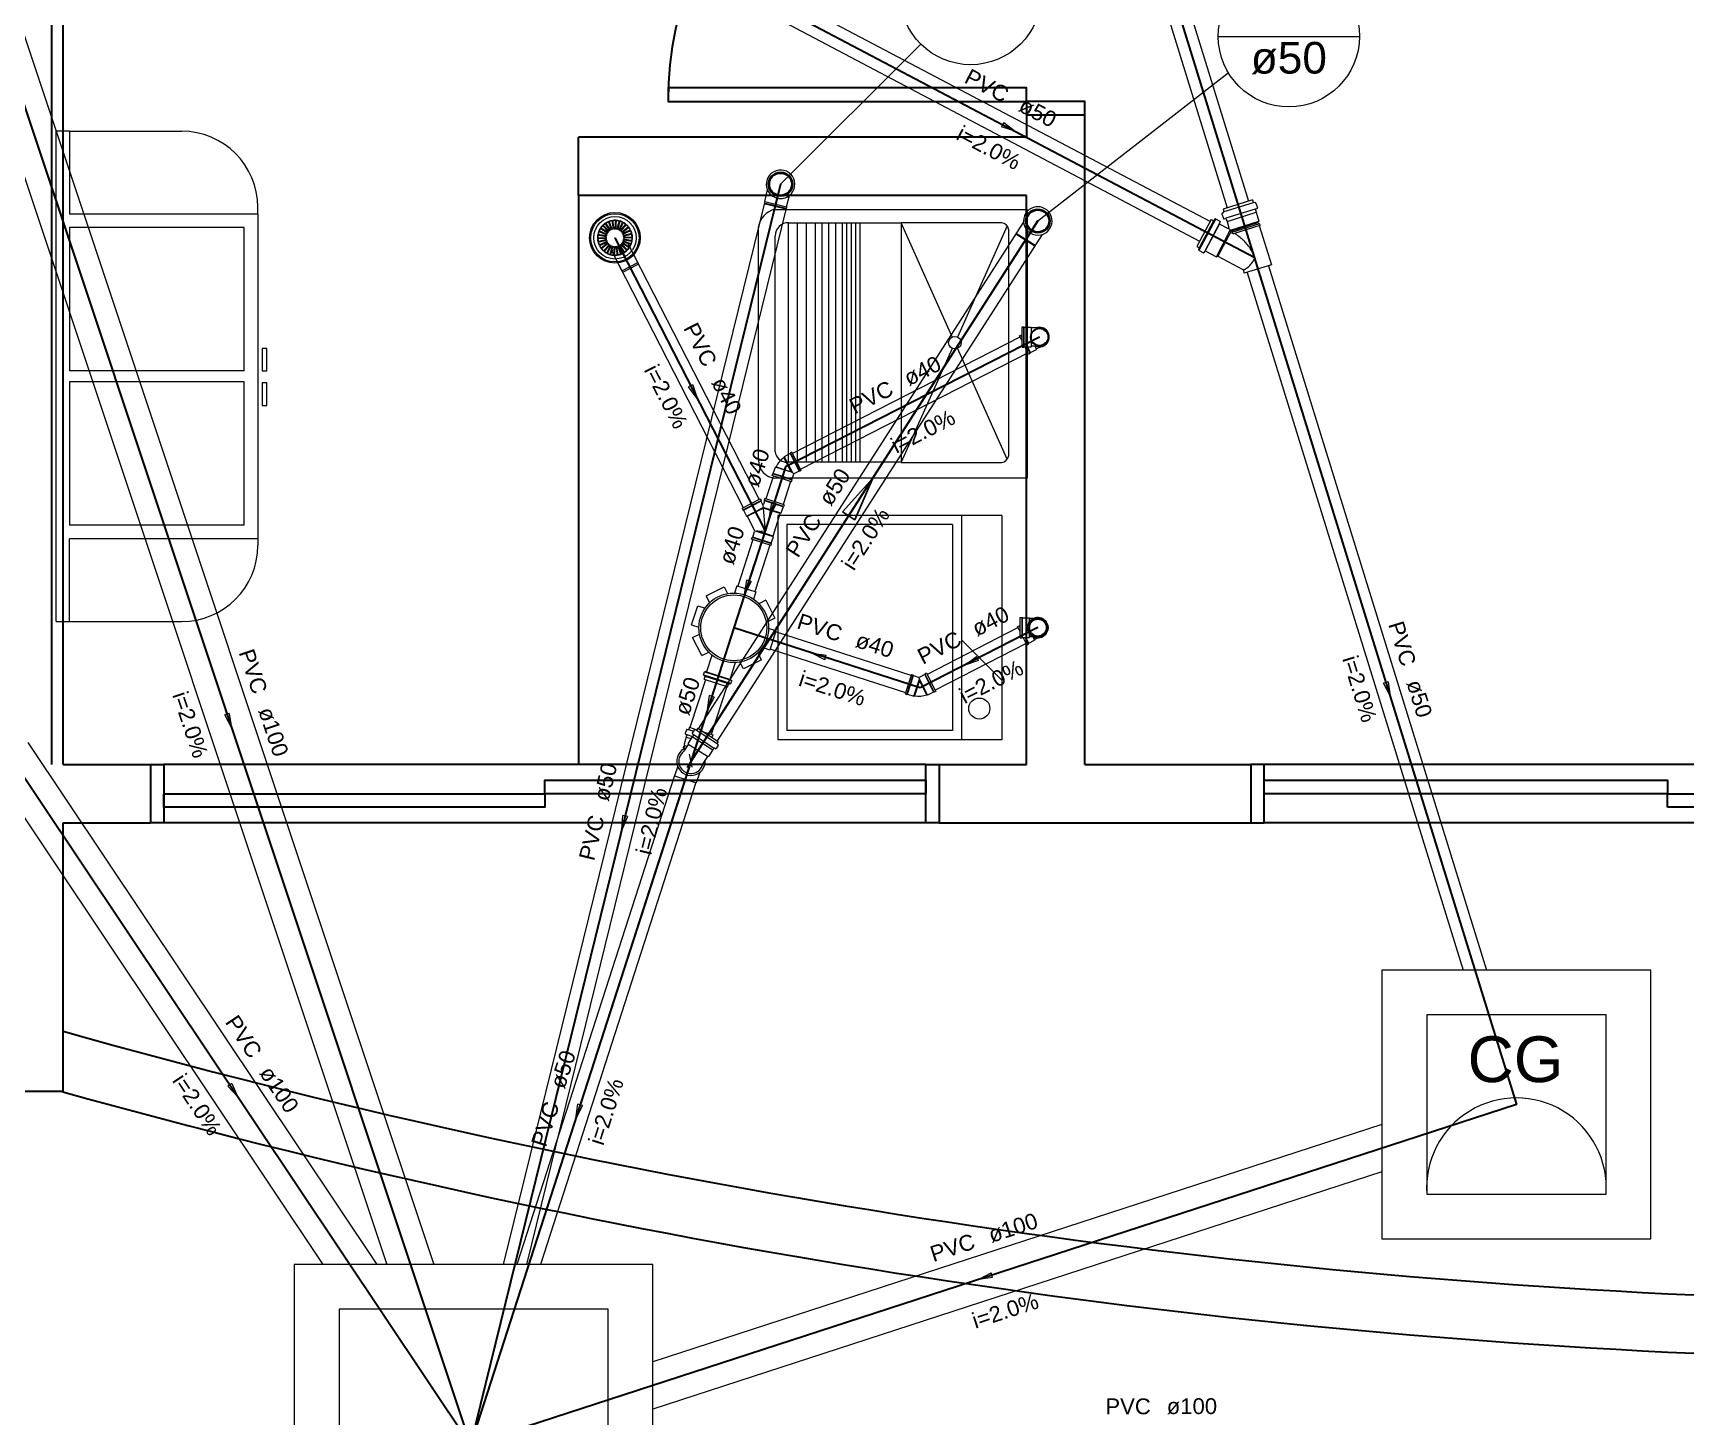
# Model space of a CAD drawing. Header units: inches. Extents: x -27 to 114, y -35 to 60.
# Drawn here: x 61.819 to 65.524, y -31.378 to -28.29 of the extents above; entities that cross this region are included whole.
import ezdxf

# ---------------------------------------------------------------- set-up
doc = ezdxf.new("R2010")
doc.units = ezdxf.units.IN
doc.header["$LTSCALE"] = 10
doc.header["$MEASUREMENT"] = 0
doc.linetypes.add('Dashed', pattern=[0.75, 0.5, -0.25])
for name, color, linetype, lineweight in [('CV-Colunas', 6, 'Continuous', 30), ('CV-Indicação coluna', 5, 'Continuous', 20), ('CV-Sentido tubo', 8, 'Continuous', 20), ('CV-Seção tubo', 160, 'Continuous', 20), ('CV-Textos coluna', 7, 'Continuous', 20), ('CV-Textos tubo', 7, 'Continuous', 20), ('CV-Tubos detalhe', 6, 'Continuous', 30), ('Simbolos', 160, 'Continuous', 20), ('Simbolos_int', 5, 'Continuous', 5), ('TQ-Colunas', 6, 'Continuous', 30), ('TQ-Indicação coluna', 5, 'Continuous', 20), ('TQ-Sentido tubo', 8, 'Continuous', 20), ('TQ-Seção tubo', 160, 'Continuous', 20), ('TQ-Textos tubo', 7, 'Continuous', 20), ('TQ-Tubos detalhe', 6, 'Continuous', 30), ('xeixo', 3, 'Continuous', 20), ('xjanela-porta', 253, 'Continuous', 30), ('xmoveis', 253, 'Continuous', 20), ('xparede', 7, 'Continuous', 30), ('xpiso', 4, 'Continuous', 30), ('xprojecao', 4, 'Continuous', 30)]:
    doc.layers.add(name, color=color, linetype=linetype, lineweight=lineweight)
doc.styles.add('Arial', font='arial.ttf')
doc.dimstyles.get("Standard").update_dxf_attribs({"dimtxt": 0.18, "dimasz": 0.18, "dimexe": 0.18, "dimexo": 0.0625, "dimgap": 0.09, "dimtad": 0, "dimtih": 1, "dimtoh": 1, "dimdec": 4, "dimzin": 0, "dimdsep": 46, "dimtxsty": 'Standard', "dimcen": 0.09, "dimadec": 0, "dimazin": 0, "dimtfac": 1, "dimtdec": 4, "dimtofl": 0, "dimtmove": 0, "dimatfit": 3, "dimfxl": 0, "dimtolj": 1, "dimtzin": 0, "dimarcsym": 0})

# ---------------------------------------------------------------- blocks, each defined once
blk = doc.blocks.new('_Closed')
at = {"color": 0, "linetype": 'ByBlock', "lineweight": -2}
for p, q in [((-1, 0.166667), (0, 0)), ((-1, 0.166667), (-1, -0.166667)), ((0, 0), (-1, -0.166667)), ((0, 0), (-1, 0))]:
    blk.add_line(p, q, dxfattribs=at)

msp = doc.modelspace()

# ---------------------------------------------------------------- linework, layer by layer
at = {"layer": 'CV-Colunas', "linetype": 'Continuous'}
for p, q in [((64.0602, -28.7094), (64.0332, -28.7515)), ((64.0542, -28.765), (64.0121, -28.738))]:
    msp.add_line(p, q, dxfattribs=at)
msp.add_circle((64.0602, -28.7094), 0.025, dxfattribs=at)
at = {"layer": 'CV-Indicação coluna'}
for p, q in [((64.4629, -28.2975), (64.7779, -28.2975)), ((64.0602, -28.7094), (64.4853, -28.3786))]:
    msp.add_line(p, q, dxfattribs=at)
msp.add_circle((64.6204, -28.2975), 0.1575, dxfattribs=at)
at = {"layer": 'CV-Seção tubo'}
for p, q in [((63.3034, -29.8426), (64.0285, -28.7125)), ((63.3453, -29.8698), (64.0706, -28.7395))]:
    msp.add_line(p, q, dxfattribs=at)
at = {"layer": 'CV-Tubos detalhe'}
msp.add_line((63.2858, -29.9163), (64.0602, -28.7094), dxfattribs=at)
at = {"layer": 'Simbolos'}
for p, q in [((63.4508, -28.6656), (63.4571, -28.6401)), ((63.4998, -28.6777), (63.5061, -28.6522)), ((64.539, -28.6625), (64.4736, -28.6829)), ((64.539, -28.6625), (64.5406, -28.6677)), ((64.5456, -28.6685), (64.5417, -28.6687)), ((64.5469, -28.6694), (64.5502, -28.6799)), ((64.4467, -28.7057), (64.4148, -28.7662)), ((64.4523, -28.7087), (64.4204, -28.7692)), ((64.4668, -28.7115), (64.4313, -28.7797)), ((64.4467, -28.7057), (64.4514, -28.7082)), ((64.4554, -28.7051), (64.4529, -28.708)), ((64.4569, -28.7049), (64.4666, -28.71)), ((64.4674, -28.7116), (64.4659, -28.7146)), ((64.471, -28.6931), (64.4743, -28.7036)), ((64.4716, -28.6916), (64.4749, -28.6896)), ((64.4736, -28.6829), (64.4752, -28.6882)), ((64.4759, -28.7045), (64.479, -28.7037)), ((64.4804, -28.7046), (64.4821, -28.7101)), ((64.4821, -28.7101), (64.4824, -28.7103)), ((64.4824, -28.7103), (64.4868, -28.7244)), ((64.5458, -28.6842), (64.5475, -28.6897)), ((64.5494, -28.6815), (64.5463, -28.6827)), ((64.5475, -28.6897), (64.5473, -28.69)), ((64.5473, -28.69), (64.5536, -28.71)), ((64.5536, -28.71), (64.5521, -28.7129)), ((64.5521, -28.7129), (64.5531, -28.716)), ((64.5531, -28.716), (64.5548, -28.7157)), ((64.5548, -28.7157), (64.5559, -28.7193)), ((64.4586, -28.7892), (64.4898, -28.7297)), ((64.4665, -28.7163), (64.4852, -28.7259)), ((64.4927, -28.7348), (64.497, -28.7377)), ((64.5543, -28.7198), (64.5559, -28.7193)), ((64.5543, -28.7198), (64.5815, -28.8071)), ((64.4148, -28.7662), (64.4197, -28.7686)), ((64.4195, -28.7739), (64.4201, -28.7701)), ((64.42, -28.7754), (64.4297, -28.7804)), ((64.4313, -28.7799), (64.4331, -28.7773)), ((64.4348, -28.7767), (64.4586, -28.7892)), ((64.4586, -28.7892), (64.4619, -28.7882)), ((64.4619, -28.7882), (64.5177, -28.8174)), ((64.5185, -28.8184), (64.5209, -28.8261)), ((63.2759, -29.8612), (63.2708, -29.8771)), ((63.2762, -29.8447), (63.2735, -29.8531)), ((63.2742, -29.8543), (63.2765, -29.8553)), ((63.2771, -29.8566), (63.2757, -29.8609)), ((63.2757, -29.8609), (63.2759, -29.8612)), ((63.2773, -29.844), (63.2803, -29.8442)), ((63.2891, -29.8607), (63.2798, -29.8747)), ((63.2827, -29.8392), (63.2814, -29.8435)), ((63.2827, -29.8392), (63.2993, -29.8446)), ((63.2939, -29.8449), (63.2891, -29.8523)), ((63.2916, -29.8566), (63.2891, -29.8605)), ((63.2891, -29.8605), (63.2891, -29.8607)), ((63.2894, -29.8535), (63.2913, -29.8551)), ((63.2948, -29.8444), (63.2978, -29.8453)), ((63.3013, -29.8412), (63.2991, -29.845)), ((63.3013, -29.8412), (63.3473, -29.8711)), ((63.3136, -29.8492), (63.3348, -29.856)), ((63.3348, -29.856), (63.3335, -29.8603)), ((63.2718, -29.8796), (63.2687, -29.8893)), ((63.2696, -29.8815), (63.2687, -29.8843)), ((63.27, -29.885), (63.2687, -29.8843)), ((63.271, -29.8819), (63.2696, -29.8815)), ((63.2804, -29.8774), (63.2706, -29.8925)), ((63.2708, -29.8771), (63.2718, -29.8796)), ((63.2798, -29.8747), (63.2804, -29.8774)), ((63.3345, -29.8901), (63.3255, -29.9043)), ((63.335, -29.89), (63.3345, -29.8901)), ((63.3375, -29.8862), (63.335, -29.89)), ((63.341, -29.8872), (63.3387, -29.8859)), ((63.3471, -29.8795), (63.3425, -29.8869)), ((63.3473, -29.8711), (63.345, -29.8746)), ((63.347, -29.8783), (63.345, -29.8759)), ((63.2568, -29.9259), (63.2499, -29.9474)), ((63.323, -29.9048), (63.313, -29.92)), ((63.3255, -29.9043), (63.323, -29.9048)), ((63.3051, -29.9415), (63.2982, -29.963))]:
    msp.add_line(p, q, dxfattribs=at)
at = {"layer": 'Simbolos', "linetype": 'Continuous'}
for points in [[(65.4282, -30.381), (64.8282, -30.381), (64.8282, -30.9809), (65.4282, -30.9809), (65.4282, -30.381)], [(62.4012, -31.8379), (63.2012, -31.8379), (63.2012, -31.0379), (62.4012, -31.0379), (62.4012, -31.8379)]]:
    msp.add_lwpolyline(points, close=True, dxfattribs=at)
at = {"layer": 'Simbolos'}
for centre, radius, start, end in [((63.4862, -28.6274), 0.0318, 309.04, 203.319), ((63.4862, -28.6274), 0.0318, 203.319, 309.04), ((64.0602, -28.7094), 0.0318, 103.928, 10.6976), ((64.5418, -28.6674), 0.00125, 197.346, 272.346), ((64.5457, -28.6698), 0.00125, 17.3463, 92.3464), ((64.4518, -28.707), 0.00125, 242.346, 317.347), ((64.4564, -28.7058), 0.00125, 62.3459, 137.347), ((64.4671, -28.715), 0.00125, 157.346, 242.346), ((64.4661, -28.7109), 0.00125, 337.346, 62.3459), ((64.4722, -28.6928), 0.00125, 122.346, 197.346), ((64.4755, -28.7033), 0.00125, 197.346, 282.346), ((64.474, -28.6885), 0.00125, 302.347, 17.3463), ((64.4792, -28.705), 0.00125, 17.3463, 102.346), ((64.547, -28.6838), 0.00125, 112.346, 197.346), ((64.549, -28.6803), 0.00125, 292.346, 17.3463), ((64.4856, -28.7247), 0.00125, 242.346, 17.3463), ((64.3313, -28.8764), 0.216, 41.9367, 44.1686), ((64.3397, -28.9644), 0.2777, 56.0241, 56.7967), ((64.3397, -28.9644), 0.2777, 49.8381, 54.9745), ((64.4213, -28.8491), 0.1375, 34.8356, 44.7287), ((64.4206, -28.7741), 0.00125, 167.346, 242.346), ((64.419, -28.7699), 0.00125, 347.346, 62.3464), ((64.4303, -28.7792), 0.00125, 242.346, 327.346), ((64.4341, -28.7778), 0.00125, 62.3464, 147.346), ((64.4821, -28.8067), 0.0634, 15.2643, 34.8356), ((64.5169, -28.8189), 0.00187, 17.3463, 62.3463), ((64.5083, -28.7889), 0.0315, 289.155, 308.905), ((64.4936, -28.7704), 0.0551, 308.905, 323.498), ((64.4658, -28.75), 0.0896, 323.498, 329.497), ((64.5345, -28.7925), 0.00913, 340.358, 15.2643), ((63.2745, -29.8534), 0.001, 162.092, 247.092), ((63.2772, -29.845), 0.001, 87.0924, 162.092), ((63.2762, -29.8563), 0.001, 342.092, 67.0925), ((63.2804, -29.8432), 0.001, 267.092, 342.092), ((63.2899, -29.8526), 0.001, 147.0126, 232.0126), ((63.2907, -29.856), 0.001, 327.0126, 52.013), ((63.2946, -29.8455), 0.001, 72.013, 147.0126), ((63.2982, -29.8445), 0.001, 252.0126, 327.0126), ((63.3344, -29.8606), 0.001, 162.092, 195.664), ((63.2863, -29.915), 0.0273, 124.966, 349.0606), ((63.3384, -29.8868), 0.001, 62.013, 147.0126), ((63.3416, -29.8863), 0.001, 242.0126, 327.0126), ((63.3456, -29.8752), 0.001, 147.0126, 222.0126), ((63.3464, -29.8789), 0.001, 327.0126, 42.013)]:
    msp.add_arc(centre, radius, start, end, dxfattribs=at)
at = {"layer": 'Simbolos_int'}
for p, q in [((63.4508, -28.6656), (63.4998, -28.6777)), ((64.5409, -28.6687), (64.4755, -28.6891)), ((64.4564, -28.7058), (64.4206, -28.7741)), ((64.4655, -28.7156), (64.4339, -28.7762)), ((64.5454, -28.683), (64.48, -28.7034)), ((64.4824, -28.7103), (64.5473, -28.69)), ((64.4899, -28.7299), (64.5536, -28.71)), ((64.4915, -28.7318), (64.5521, -28.7129)), ((64.5548, -28.7157), (64.4928, -28.7351)), ((64.4915, -28.7318), (64.4619, -28.7882)), ((64.5559, -28.7193), (64.4967, -28.7377)), ((64.5815, -28.8071), (64.5209, -28.8261)), ((63.2759, -29.8612), (63.2865, -29.8646)), ((63.2774, -29.8556), (63.2896, -29.8596)), ((63.2811, -29.8442), (63.292, -29.8477)), ((63.335, -29.89), (63.2891, -29.8605)), ((63.2921, -29.8557), (63.3379, -29.8856)), ((63.2987, -29.8456), (63.3444, -29.8755)), ((63.3311, -29.8604), (63.3332, -29.861)), ((63.2718, -29.8796), (63.2777, -29.8815)), ((63.323, -29.9048), (63.2804, -29.8774)), ((63.2892, -29.9282), (63.2831, -29.8996)), ((63.2775, -29.9288), (63.2941, -29.9033)), ((63.2499, -29.9474), (63.2982, -29.963))]:
    msp.add_line(p, q, dxfattribs=at)
at = {"layer": 'Simbolos_int', "linetype": 'Dashed'}
for points in [[(65.3282, -30.4809), (64.9282, -30.481), (64.9282, -30.881), (65.3282, -30.8809), (65.3282, -30.4809)], [(62.5012, -31.7379), (63.1012, -31.7379), (63.1012, -31.1379), (62.5012, -31.1379), (62.5012, -31.7379)]]:
    msp.add_lwpolyline(points, close=True, dxfattribs=at)
at = {"layer": 'Simbolos_int'}
for centre in [(63.4862, -28.6274), (64.0602, -28.7094)]:
    msp.add_circle(centre, 0.0273, dxfattribs=at)
for centre, radius, start, end in [((64.06, -28.7098), 0.0321, 10.9018, 103.4273), ((63.2863, -29.915), 0.0318, 109.874, 4.1526)]:
    msp.add_arc(centre, radius, start, end, dxfattribs=at)
at = {"layer": 'Simbolos_int', "linetype": 'Dashed'}
msp.add_arc((65.1282, -30.8669), 0.2005, 356.0178, 183.9838, dxfattribs=at)
at = {"layer": 'TQ-Colunas', "linetype": 'Continuous'}
for p, q in [((63.4862, -28.6274), (63.4743, -28.676)), ((63.4985, -28.682), (63.45, -28.67))]:
    msp.add_line(p, q, dxfattribs=at)
msp.add_circle((63.4862, -28.6274), 0.025, dxfattribs=at)
at = {"layer": 'TQ-Indicação coluna'}
msp.add_line((63.4862, -28.6274), (63.7991, -28.3146), dxfattribs=at)
msp.add_circle((63.9104, -28.2032), 0.1575, dxfattribs=at)
at = {"layer": 'TQ-Sentido tubo'}
for points in [[(63.9819, -28.4945), (63.9475, -28.4764)], [(63.2858, -29.0771), (63.2681, -29.0425)], [(63.4716, -29.3391), (63.4835, -29.3021)], [(63.4157, -29.5125), (63.4276, -29.4755)], [(63.5864, -29.6833), (63.6234, -29.6952)], [(64.8367, -29.7391), (64.8252, -29.7019)], [(63.3327, -29.7703), (63.3446, -29.7332)], [(62.2508, -29.8099), (62.2385, -29.7729)], [(63.1393, -30.0374), (63.1486, -29.9997)], [(62.2571, -30.637), (62.2355, -30.6046)], [(63.0389, -30.6818), (63.0508, -30.6448)], [(63.9578, -31.0618), (63.9948, -31.0498)]]:
    msp.add_lwpolyline(points, dxfattribs=at)
at = {"layer": 'TQ-Seção tubo'}
for p, q in [((64.057, -27.3042), (64.4828, -28.68)), ((64.1048, -27.2894), (64.5305, -28.6651)), ((63.4631, -28.1927), (64.4444, -28.7101)), ((63.4398, -28.237), (64.4211, -28.7543)), ((61.798, -28.2928), (62.7128, -31.0379)), ((61.7031, -28.3244), (62.6074, -31.0379)), ((63.4511, -28.6656), (62.8675, -31.0379)), ((63.4996, -28.6776), (62.919, -31.0379)), ((63.1055, -28.7309), (63.0951, -28.7143)), ((63.1069, -28.73), (63.0965, -28.7134)), ((63.1091, -28.7289), (63.1023, -28.7105)), ((63.1107, -28.7283), (63.1039, -28.7099)), ((63.1131, -28.7277), (63.1102, -28.7083)), ((63.1147, -28.7275), (63.1119, -28.7081)), ((63.1171, -28.7274), (63.1184, -28.7078)), ((63.1188, -28.7275), (63.1201, -28.7079)), ((63.1212, -28.7279), (63.1265, -28.709)), ((63.1228, -28.7283), (63.1281, -28.7095)), ((63.1251, -28.7292), (63.1342, -28.7119)), ((63.1265, -28.73), (63.1356, -28.7127)), ((63.0971, -28.7469), (63.0775, -28.7477)), ((63.0972, -28.7486), (63.0776, -28.7493)), ((63.0973, -28.7445), (63.0779, -28.7412)), ((63.0975, -28.7428), (63.0782, -28.7395)), ((63.0975, -28.751), (63.0785, -28.7558)), ((63.0979, -28.7526), (63.0789, -28.7574)), ((63.0982, -28.7405), (63.08, -28.7332)), ((63.0988, -28.7389), (63.0806, -28.7317)), ((63.1, -28.7368), (63.0836, -28.7259)), ((63.1009, -28.7354), (63.0846, -28.7245)), ((63.1024, -28.7335), (63.0887, -28.7195)), ((63.1036, -28.7324), (63.0899, -28.7183)), ((63.1286, -28.7314), (63.1411, -28.7163)), ((63.1298, -28.7324), (63.1424, -28.7173)), ((63.1315, -28.7342), (63.1469, -28.722)), ((63.1326, -28.7355), (63.148, -28.7233)), ((63.1339, -28.7375), (63.1515, -28.7289)), ((63.1346, -28.739), (63.1522, -28.7303)), ((63.1355, -28.7413), (63.1545, -28.7365)), ((63.1358, -28.7511), (63.1552, -28.7544)), ((63.1359, -28.7429), (63.1549, -28.7381)), ((63.1361, -28.7494), (63.1555, -28.7527)), ((63.1362, -28.7453), (63.1558, -28.7446)), ((63.1363, -28.747), (63.1559, -28.7462)), ((63.0988, -28.7549), (63.0812, -28.7636)), ((63.0995, -28.7564), (63.0819, -28.765)), ((63.1008, -28.7584), (63.0854, -28.7706)), ((63.1019, -28.7597), (63.0865, -28.7719)), ((63.1036, -28.7615), (63.091, -28.7766)), ((63.1048, -28.7625), (63.0923, -28.7776)), ((63.1069, -28.7639), (63.0977, -28.7812)), ((63.1083, -28.7647), (63.0992, -28.782)), ((63.1106, -28.7656), (63.1053, -28.7844)), ((63.1122, -28.766), (63.1069, -28.7849)), ((63.1088, -28.7754), (63.1103, -28.7747)), ((63.1088, -28.7754), (63.1094, -28.7766)), ((63.1094, -28.7766), (63.1109, -28.7759)), ((63.1094, -28.7766), (63.4029, -29.349)), ((63.1094, -28.7766), (63.1096, -28.7767)), ((63.1096, -28.7767), (63.111, -28.776)), ((63.1103, -28.7747), (63.1109, -28.7759)), ((63.1109, -28.7759), (63.111, -28.776)), ((63.1146, -28.7664), (63.1133, -28.786)), ((63.1163, -28.7665), (63.115, -28.7861)), ((63.1187, -28.7664), (63.1215, -28.7858)), ((63.1203, -28.7662), (63.1232, -28.7856)), ((63.1227, -28.7656), (63.1295, -28.784)), ((63.1243, -28.765), (63.1311, -28.7834)), ((63.1264, -28.7639), (63.1369, -28.7805)), ((63.1279, -28.763), (63.1383, -28.7796)), ((63.1298, -28.7615), (63.1435, -28.7756)), ((63.131, -28.7604), (63.1446, -28.7744)), ((63.1325, -28.7585), (63.1488, -28.7694)), ((63.1334, -28.7571), (63.1497, -28.768)), ((63.1346, -28.755), (63.1528, -28.7622)), ((63.1352, -28.7534), (63.1534, -28.7607)), ((63.145, -28.7584), (63.4385, -29.3308)), ((63.1675, -28.8024), (63.1586, -28.7849)), ((63.132, -28.8206), (63.123, -28.8031)), ((63.132, -28.8206), (63.1675, -28.8024)), ((63.132, -28.8206), (63.1346, -28.8235)), ((63.1346, -28.8235), (63.1684, -28.8061)), ((63.1675, -28.8024), (63.1684, -28.8061)), ((64.5274, -28.8241), (65.0092, -30.381)), ((64.5751, -28.8091), (65.0615, -30.381)), ((64.0203, -28.9683), (63.513, -29.228)), ((64.019, -28.9658), (64.0226, -28.964)), ((64.0251, -28.9777), (64.019, -28.9658)), ((64.0226, -28.964), (64.0239, -28.9644)), ((64.0251, -28.9689), (64.0226, -28.964)), ((64.0239, -28.9644), (64.0251, -28.9638)), ((64.0251, -28.9667), (64.0239, -28.9644)), ((64.0251, -28.9911), (64.0251, -28.9455)), ((64.0251, -28.9455), (64.0291, -28.9455)), ((64.0291, -28.9911), (64.0291, -28.9455)), ((64.0291, -28.9455), (64.0301, -28.9465)), ((64.0301, -28.9465), (64.0451, -28.9465)), ((64.0301, -28.9901), (64.0301, -28.9465)), ((64.0451, -28.9465), (64.0463, -28.9477)), ((64.0451, -28.9465), (64.0451, -28.9901)), ((64.0463, -28.9889), (64.0463, -28.9477)), ((64.0543, -28.9477), (64.0463, -28.9477)), ((64.0641, -28.9477), (64.0543, -28.9477)), ((64.0385, -29.0039), (63.5312, -29.2636)), ((64.0251, -28.9911), (64.0291, -28.9911)), ((64.0291, -28.9911), (64.0301, -28.9901)), ((64.0301, -28.9901), (64.0451, -28.9901)), ((64.0398, -29.0064), (64.0314, -28.9901)), ((64.0433, -29.0046), (64.0359, -28.9901)), ((64.0438, -29.0032), (64.0371, -28.9901)), ((64.0398, -29.0064), (64.0433, -29.0046)), ((64.0433, -29.0046), (64.0438, -29.0032)), ((64.0438, -29.0032), (64.0571, -28.9964)), ((64.0451, -28.9901), (64.0463, -28.9889)), ((64.0543, -28.9889), (64.0463, -28.9889)), ((64.0533, -28.9889), (64.0571, -28.9964)), ((64.0641, -28.9889), (64.0543, -28.9889)), ((64.0576, -28.9947), (64.0548, -28.9891)), ((64.0571, -28.9964), (64.0576, -28.9947)), ((64.0671, -28.9899), (64.0576, -28.9948)), ((63.5077, -29.2286), (63.4944, -29.2355)), ((63.5081, -29.2273), (63.5077, -29.2286)), ((63.5077, -29.2286), (63.5276, -29.2675)), ((63.5117, -29.2255), (63.5081, -29.2273)), ((63.5081, -29.2273), (63.5289, -29.2679)), ((63.5325, -29.2661), (63.5117, -29.2255)), ((63.47, -29.273), (63.4746, -29.2587)), ((63.4746, -29.2587), (63.4761, -29.258)), ((63.5125, -29.271), (63.4746, -29.2587)), ((63.4761, -29.258), (63.5101, -29.269)), ((63.4944, -29.2355), (63.4938, -29.2371)), ((63.5101, -29.269), (63.4938, -29.2371)), ((63.4944, -29.2355), (63.5125, -29.271)), ((63.5101, -29.269), (63.5125, -29.271)), ((63.5125, -29.271), (63.5156, -29.2736)), ((63.5276, -29.2675), (63.5156, -29.2736)), ((63.5289, -29.2679), (63.5276, -29.2675)), ((63.5325, -29.2661), (63.5289, -29.2679)), ((63.4701, -29.2783), (63.4536, -29.3297)), ((63.4675, -29.2775), (63.4687, -29.2737)), ((63.5109, -29.2915), (63.4675, -29.2775)), ((63.4687, -29.2737), (63.47, -29.273)), ((63.5121, -29.2877), (63.4687, -29.2737)), ((63.5114, -29.2864), (63.47, -29.273)), ((63.5082, -29.2906), (63.4917, -29.3419)), ((63.5109, -29.2915), (63.5121, -29.2877)), ((63.5114, -29.2864), (63.5156, -29.2736)), ((63.5121, -29.2877), (63.5114, -29.2864)), ((63.4002, -29.3504), (63.4408, -29.3296)), ((63.402, -29.354), (63.4426, -29.3332)), ((63.4033, -29.3544), (63.4421, -29.3345)), ((63.4408, -29.3296), (63.4426, -29.3332)), ((63.4426, -29.3332), (63.4421, -29.3345)), ((63.4421, -29.3345), (63.4459, -29.3419)), ((63.4469, -29.3425), (63.4517, -29.4009)), ((63.4503, -29.3339), (63.4478, -29.3418)), ((63.4509, -29.3288), (63.4497, -29.3326)), ((63.4497, -29.3326), (63.4503, -29.3339)), ((63.4931, -29.3466), (63.4497, -29.3326)), ((63.4918, -29.3472), (63.4503, -29.3339)), ((63.4943, -29.3428), (63.4509, -29.3288)), ((63.4943, -29.3428), (63.4931, -29.3466)), ((63.4002, -29.3504), (63.402, -29.354)), ((63.402, -29.354), (63.4033, -29.3544)), ((63.4033, -29.3544), (63.4102, -29.3678)), ((63.4102, -29.3678), (63.4474, -29.3487)), ((63.4102, -29.3678), (63.4118, -29.3683)), ((63.4118, -29.3683), (63.4475, -29.35)), ((63.4118, -29.3683), (63.4283, -29.4004)), ((63.4872, -29.3615), (63.4474, -29.3487)), ((63.4857, -29.3623), (63.4475, -29.35)), ((63.4695, -29.4128), (63.4857, -29.3623)), ((63.4872, -29.3615), (63.4857, -29.3623)), ((63.4918, -29.3472), (63.4872, -29.3615)), ((63.4931, -29.3466), (63.4918, -29.3472)), ((63.4216, -29.4197), (63.4229, -29.4159)), ((63.465, -29.4337), (63.4216, -29.4197)), ((63.4229, -29.4159), (63.4241, -29.4152)), ((63.4663, -29.4299), (63.4229, -29.4159)), ((63.4241, -29.4152), (63.4284, -29.402)), ((63.4656, -29.4286), (63.4241, -29.4152)), ((63.4285, -29.4013), (63.4517, -29.4009)), ((63.4702, -29.4143), (63.4297, -29.4013)), ((63.4695, -29.4128), (63.4334, -29.4012)), ((63.4656, -29.4286), (63.4702, -29.4143)), ((63.4702, -29.4143), (63.4695, -29.4128)), ((63.4243, -29.4205), (63.3909, -29.5241)), ((63.4624, -29.4328), (63.429, -29.5364)), ((63.465, -29.4337), (63.4663, -29.4299)), ((63.4663, -29.4299), (63.4656, -29.4286)), ((63.32, -29.5462), (63.3601, -29.5256)), ((63.3601, -29.5256), (63.3679, -29.5409)), ((63.3884, -29.5233), (63.3832, -29.5396)), ((63.3884, -29.5233), (63.4313, -29.5371)), ((63.2878, -29.6107), (63.3016, -29.5679)), ((63.3016, -29.5679), (63.3179, -29.5731)), ((63.32, -29.5462), (63.3279, -29.5614)), ((63.4313, -29.5371), (63.426, -29.5534)), ((63.453, -29.5556), (63.4377, -29.5634)), ((63.453, -29.5556), (63.4735, -29.5956)), ((63.4735, -29.5956), (63.4583, -29.6034)), ((64.0212, -29.6397), (64.0212, -29.5941)), ((64.0212, -29.5941), (64.0252, -29.5941)), ((64.0252, -29.6397), (64.0252, -29.5941)), ((64.0252, -29.5941), (64.0262, -29.5951)), ((64.0262, -29.5951), (64.0412, -29.5951)), ((64.0262, -29.6387), (64.0262, -29.5951)), ((64.0412, -29.5951), (64.0424, -29.5964)), ((64.0412, -29.5951), (64.0412, -29.6387)), ((64.0504, -29.5963), (64.0424, -29.5964)), ((64.0424, -29.6375), (64.0424, -29.5964)), ((64.0602, -29.5963), (64.0504, -29.5963)), ((63.2878, -29.6107), (63.3041, -29.616)), ((63.2901, -29.6391), (63.3054, -29.6313)), ((63.3107, -29.6791), (63.2901, -29.6391)), ((63.4758, -29.624), (63.4595, -29.6187)), ((63.4758, -29.624), (63.462, -29.6668)), ((63.7777, -29.724), (63.475, -29.6265)), ((64.0164, -29.6169), (63.8131, -29.7211)), ((64.0151, -29.6144), (64.0187, -29.6126)), ((64.0212, -29.6264), (64.0151, -29.6144)), ((64.0187, -29.6126), (64.02, -29.6131)), ((64.0212, -29.6176), (64.0187, -29.6126)), ((64.02, -29.6131), (64.0212, -29.6124)), ((64.0212, -29.6154), (64.02, -29.6131)), ((64.0212, -29.6397), (64.0252, -29.6397)), ((64.0252, -29.6397), (64.0262, -29.6387)), ((64.0262, -29.6387), (64.0412, -29.6387)), ((64.0359, -29.655), (64.0275, -29.6387)), ((64.0394, -29.6532), (64.032, -29.6387)), ((64.0399, -29.6519), (64.0332, -29.6387)), ((64.0412, -29.6387), (64.0424, -29.6375)), ((64.0504, -29.6375), (64.0424, -29.6375)), ((64.0494, -29.6375), (64.0532, -29.645)), ((64.0602, -29.6375), (64.0504, -29.6375)), ((64.0538, -29.6434), (64.0509, -29.6378)), ((64.0609, -29.6397), (64.0537, -29.6434)), ((63.3107, -29.6791), (63.3259, -29.6713)), ((63.3216, -29.715), (63.3335, -29.6782)), ((63.4436, -29.6885), (63.4358, -29.6732)), ((63.462, -29.6668), (63.4457, -29.6615)), ((63.7654, -29.762), (63.4627, -29.6646)), ((64.0346, -29.6525), (63.8313, -29.7567)), ((64.0359, -29.655), (64.0394, -29.6532)), ((64.0394, -29.6532), (64.0399, -29.6519)), ((64.0399, -29.6519), (64.0532, -29.645)), ((64.0532, -29.645), (64.0538, -29.6434)), ((63.3146, -29.7223), (63.3167, -29.7158)), ((63.3763, -29.735), (63.3177, -29.7161)), ((63.3205, -29.7157), (63.3179, -29.7151)), ((63.3734, -29.7327), (63.3214, -29.7159)), ((63.3737, -29.7318), (63.3856, -29.6949)), ((63.4036, -29.709), (63.3957, -29.6938)), ((63.4436, -29.6885), (63.4036, -29.709)), ((63.3184, -29.733), (63.2841, -29.8397)), ((63.3182, -29.7256), (63.315, -29.7235)), ((63.3742, -29.7415), (63.3156, -29.7226)), ((63.3161, -29.7322), (63.3182, -29.7256)), ((63.3161, -29.7322), (63.3682, -29.749)), ((63.3703, -29.7423), (63.3182, -29.7256)), ((63.366, -29.7483), (63.3317, -29.855)), ((63.3682, -29.749), (63.3703, -29.7423)), ((63.3703, -29.7423), (63.3741, -29.7425)), ((63.3743, -29.733), (63.3767, -29.734)), ((63.3751, -29.7418), (63.3773, -29.7353)), ((63.7785, -29.7213), (63.7645, -29.7647)), ((63.7683, -29.7659), (63.7823, -29.7225)), ((63.7696, -29.7653), (63.783, -29.7238)), ((63.7785, -29.7213), (63.7823, -29.7225)), ((63.7823, -29.7225), (63.783, -29.7238)), ((63.783, -29.7238), (63.7958, -29.7279)), ((63.7839, -29.7699), (63.7961, -29.7319)), ((63.7964, -29.735), (63.7854, -29.7691)), ((63.8078, -29.7218), (63.7958, -29.7279)), ((63.7961, -29.7319), (63.7958, -29.7279)), ((63.7961, -29.7319), (63.8143, -29.7674)), ((63.7964, -29.735), (63.7961, -29.7319)), ((63.8127, -29.7669), (63.7964, -29.735)), ((63.8082, -29.7204), (63.8078, -29.7218)), ((63.8078, -29.7218), (63.8277, -29.7606)), ((63.8118, -29.7186), (63.8082, -29.7204)), ((63.8082, -29.7204), (63.829, -29.761)), ((63.8118, -29.7186), (63.8326, -29.7592)), ((63.7645, -29.7647), (63.7683, -29.7659)), ((63.7683, -29.7659), (63.7696, -29.7653)), ((63.7696, -29.7653), (63.7839, -29.7699)), ((63.7839, -29.7699), (63.7854, -29.7691)), ((63.8143, -29.7674), (63.8127, -29.7669)), ((63.8277, -29.7606), (63.8143, -29.7674)), ((63.829, -29.761), (63.8277, -29.7606)), ((63.8326, -29.7592), (63.829, -29.761)), ((61.8064, -29.8729), (62.5853, -31.0379)), ((61.7233, -29.9284), (62.465, -31.0379)), ((63.2495, -29.9472), (62.8977, -31.0379)), ((63.2971, -29.9626), (62.9503, -31.0379)), ((64.8282, -30.726), (63.2012, -31.2554)), ((64.8282, -30.8311), (63.2012, -31.3606))]:
    msp.add_line(p, q, dxfattribs=at)
for centre, radius in [((63.1167, -28.7469), 0.0565), ((63.1167, -28.7469), 0.0538), ((63.1167, -28.7469), 0.0474), ((63.1167, -28.7469), 0.0474), ((64.0641, -28.9683), 0.02), ((64.0641, -28.9683), 0.0188), ((63.3818, -29.6173), 0.0777), ((63.3818, -29.6173), 0.0735), ((64.0602, -29.6169), 0.0228), ((64.0602, -29.6169), 0.02), ((64.0602, -29.6169), 0.0188)]:
    msp.add_circle(centre, radius, dxfattribs=at)
for centre, radius, start, end in [((63.1167, -28.7469), 0.0392, 123.5094, 133.0741), ((63.1167, -28.7469), 0.0382, 123.5406, 133.0429), ((63.1167, -28.7469), 0.0392, 111.5094, 121.0741), ((63.1167, -28.7469), 0.0382, 111.5406, 121.0429), ((63.1167, -28.7469), 0.0392, 99.5094, 109.0741), ((63.1167, -28.7469), 0.0382, 99.5406, 109.0429), ((63.1167, -28.7469), 0.0392, 87.5094, 97.0741), ((63.1167, -28.7469), 0.0382, 87.5406, 97.0429), ((63.1167, -28.7469), 0.0382, 75.5406, 85.0429), ((63.1167, -28.7469), 0.0392, 75.5094, 85.0741), ((63.1167, -28.7469), 0.0382, 63.5406, 73.0429), ((63.1167, -28.7469), 0.0392, 63.5094, 73.0741), ((63.1167, -28.7469), 0.0382, 51.5406, 61.0429), ((63.1167, -28.7469), 0.0392, 51.5094, 61.0741), ((63.1167, -28.7469), 0.0392, 171.5094, 181.0741), ((63.1167, -28.7469), 0.0392, 183.5094, 193.0741), ((63.1167, -28.7469), 0.0392, 159.5094, 169.0741), ((63.1167, -28.7469), 0.0382, 171.5406, 181.0429), ((63.1167, -28.7469), 0.0382, 183.5406, 193.0429), ((63.1167, -28.7469), 0.0382, 159.5406, 169.0429), ((63.1167, -28.7469), 0.0392, 147.5094, 157.0741), ((63.1167, -28.7469), 0.0382, 147.5406, 157.0429), ((63.1167, -28.7469), 0.0392, 135.5094, 145.0741), ((63.1167, -28.7469), 0.0382, 135.5406, 145.0429), ((63.1167, -28.7469), 0.0206, 172.6115, 179.972), ((63.1167, -28.7469), 0.0206, 184.6115, 191.972), ((63.1167, -28.7469), 0.0206, 160.6115, 167.972), ((63.1167, -28.7469), 0.0196, 172.7275, 179.8559), ((63.1167, -28.7469), 0.0196, 184.7275, 191.8559), ((63.1167, -28.7469), 0.0196, 160.7275, 167.8559), ((63.1167, -28.7469), 0.0206, 148.6115, 155.972), ((63.1167, -28.7469), 0.0196, 196.7275, 203.8559), ((63.1167, -28.7469), 0.0196, 148.7275, 155.8559), ((63.1167, -28.7469), 0.0206, 136.6115, 143.972), ((63.1167, -28.7469), 0.0196, 136.7275, 143.8559), ((63.1167, -28.7469), 0.0206, 124.6115, 131.972), ((63.1167, -28.7469), 0.0196, 124.7275, 131.8559), ((63.1167, -28.7469), 0.0206, 112.6115, 119.972), ((63.1167, -28.7469), 0.0196, 112.7275, 119.8559), ((63.1167, -28.7469), 0.0206, 100.6115, 107.972), ((63.1167, -28.7469), 0.0196, 100.7275, 107.8559), ((63.1167, -28.7469), 0.0206, 88.6115, 95.972), ((63.1167, -28.7469), 0.0196, 88.7275, 95.8559), ((63.1167, -28.7469), 0.0196, 76.7275, 83.8559), ((63.1167, -28.7469), 0.0206, 76.6115, 83.972), ((63.1167, -28.7469), 0.0196, 64.7275, 71.8559), ((63.1167, -28.7469), 0.0206, 64.6115, 71.972), ((63.1167, -28.7469), 0.0196, 52.7275, 59.8559), ((63.1167, -28.7469), 0.0206, 52.6115, 59.972), ((63.1167, -28.7469), 0.0196, 40.7275, 47.8559), ((63.1167, -28.7469), 0.0206, 40.6115, 47.972), ((63.1167, -28.7469), 0.0196, 28.7275, 35.8559), ((63.1167, -28.7469), 0.0206, 28.6115, 35.972), ((63.1167, -28.7469), 0.0196, 16.7275, 23.8559), ((63.1167, -28.7469), 0.0196, 340.7275, 347.8559), ((63.1167, -28.7469), 0.0206, 16.6115, 23.972), ((63.1167, -28.7469), 0.0196, 4.7275, 11.8559), ((63.1167, -28.7469), 0.0196, 352.7275, 359.8559), ((63.1167, -28.7469), 0.0206, 340.6115, 347.972), ((63.1167, -28.7469), 0.0206, 4.6115, 11.972), ((63.1167, -28.7469), 0.0206, 352.6115, 359.972), ((63.1167, -28.7469), 0.0382, 39.5406, 49.0429), ((63.1167, -28.7469), 0.0392, 39.5094, 49.0741), ((63.1167, -28.7469), 0.0382, 27.5406, 37.0429), ((63.1167, -28.7469), 0.0392, 27.5094, 37.0741), ((63.1167, -28.7469), 0.0382, 15.5406, 25.0429), ((63.1167, -28.7469), 0.0392, 15.5094, 25.0741), ((63.1167, -28.7469), 0.0382, 3.5406, 13.0429), ((63.1167, -28.7469), 0.0382, 351.5406, 1.0429), ((63.1167, -28.7469), 0.0392, 3.5094, 13.0741), ((63.1167, -28.7469), 0.0392, 351.5094, 1.0741), ((63.1167, -28.7469), 0.0392, 195.5094, 205.0741), ((63.1167, -28.7469), 0.0382, 195.5406, 205.0429), ((63.1167, -28.7469), 0.0392, 207.5094, 217.0741), ((63.1167, -28.7469), 0.0382, 207.5406, 217.0429), ((63.1167, -28.7469), 0.0392, 219.5094, 229.0741), ((63.1167, -28.7469), 0.0382, 219.5406, 229.0429), ((63.1167, -28.7469), 0.0392, 231.5094, 241.0741), ((63.1167, -28.7469), 0.0382, 231.5406, 241.0429), ((63.1167, -28.7469), 0.0206, 196.6115, 203.972), ((63.1167, -28.7469), 0.0206, 208.6115, 215.972), ((63.1167, -28.7469), 0.0392, 243.5094, 253.0741), ((63.1167, -28.7469), 0.0196, 208.7275, 215.8559), ((63.1167, -28.7469), 0.0382, 243.5406, 253.0429), ((63.1167, -28.7469), 0.0206, 220.6115, 227.972), ((63.1167, -28.7469), 0.0196, 220.7275, 227.8559), ((63.1167, -28.7469), 0.0206, 232.6115, 239.972), ((63.1167, -28.7469), 0.0196, 232.7275, 239.8559), ((63.1167, -28.7469), 0.0392, 255.5094, 265.0741), ((63.1167, -28.7469), 0.0382, 255.5406, 265.0429), ((63.1167, -28.7469), 0.0206, 244.6115, 251.972), ((63.1167, -28.7469), 0.0196, 244.7275, 251.8559), ((63.1167, -28.7469), 0.0206, 256.6115, 263.972), ((63.1167, -28.7469), 0.0196, 256.7275, 263.8559), ((63.1167, -28.7469), 0.0392, 267.5094, 277.0741), ((63.1167, -28.7469), 0.0382, 267.5406, 277.0429), ((63.1167, -28.7469), 0.0206, 268.6115, 275.972), ((63.1167, -28.7469), 0.0196, 268.7275, 275.8559), ((63.1167, -28.7469), 0.0196, 280.7275, 287.8559), ((63.1167, -28.7469), 0.0206, 280.6115, 287.972), ((63.1167, -28.7469), 0.0382, 279.5406, 289.0429), ((63.1167, -28.7469), 0.0392, 279.5094, 289.0741), ((63.1167, -28.7469), 0.0196, 292.7275, 299.8559), ((63.1167, -28.7469), 0.0206, 292.6115, 299.972), ((63.1167, -28.7469), 0.0196, 304.7275, 311.8559), ((63.1167, -28.7469), 0.0206, 304.6115, 311.972), ((63.1167, -28.7469), 0.0382, 291.5406, 301.0429), ((63.1167, -28.7469), 0.0196, 316.7275, 323.8559), ((63.1167, -28.7469), 0.0392, 291.5094, 301.0741), ((63.1167, -28.7469), 0.0206, 316.6115, 323.972), ((63.1167, -28.7469), 0.0196, 328.7275, 335.8559), ((63.1167, -28.7469), 0.0206, 328.6115, 335.972), ((63.1167, -28.7469), 0.0382, 303.5406, 313.0429), ((63.1167, -28.7469), 0.0392, 303.5094, 313.0741), ((63.1167, -28.7469), 0.0382, 315.5406, 325.0429), ((63.1167, -28.7469), 0.0392, 315.5094, 325.0741), ((63.1167, -28.7469), 0.0382, 327.5406, 337.0429), ((63.1167, -28.7469), 0.0392, 327.5094, 337.0741), ((63.1167, -28.7469), 0.0382, 339.5406, 349.0429), ((63.1167, -28.7469), 0.0392, 339.5094, 349.0741), ((64.0641, -28.9683), 0.0218, 250.9009, 109.0991), ((64.0641, -28.9683), 0.0206, 270, 90), ((63.5282, -29.2843), 0.0584, 126.0413, 153.1759), ((63.4468, -29.3415), 0.001, 207.14, 342.14), ((63.4265, -29.4013), 0.002, 342.14, 27.14), ((64.0602, -29.6169), 0.0228, 244.6232, 115.3768), ((64.0602, -29.6169), 0.0218, 250.9009, 109.0991), ((64.0602, -29.6169), 0.0206, 270, 90), ((63.3177, -29.7161), 0.001, 77.1526, 162.1526), ((63.3207, -29.7147), 0.001, 257.1526, 342.1526), ((63.3156, -29.7226), 0.001, 162.1526, 237.1526), ((63.317, -29.726), 0.001, 342.1526, 57.1526), ((63.371, -29.7434), 0.001, 87.1526, 162.1526), ((63.3747, -29.7321), 0.001, 162.1526, 247.1526), ((63.3742, -29.7415), 0.001, 267.1526, 342.1526), ((63.3763, -29.735), 0.001, 342.1526, 67.1526), ((63.7945, -29.7114), 0.0584, 261.0656, 288.2001)]:
    msp.add_arc(centre, radius, start, end, dxfattribs=at)
at = {"layer": 'TQ-Tubos detalhe'}
for p, q in [((64.0602, -27.2299), (64.5431, -28.7904)), ((61.7052, -28.1724), (62.7942, -31.4404)), ((63.4143, -28.1953), (64.5431, -28.7904)), ((63.4862, -28.6274), (62.7942, -31.4404)), ((63.1167, -28.7469), (63.4517, -29.4009)), ((64.5431, -28.7904), (65.1282, -30.6809)), ((64.0641, -28.9683), (63.4976, -29.2583)), ((63.4976, -29.2583), (63.4517, -29.4009)), ((63.4517, -29.4009), (63.3819, -29.6173)), ((63.3819, -29.6173), (63.2858, -29.9163)), ((63.7977, -29.7514), (63.3819, -29.6173)), ((64.0602, -29.6169), (63.7977, -29.7514)), ((61.7159, -29.8275), (62.7942, -31.4404)), ((63.2858, -29.9163), (62.7942, -31.4404)), ((65.1282, -30.6809), (62.7942, -31.4404))]:
    msp.add_line(p, q, dxfattribs=at)
at = {"layer": 'xeixo'}
for p, q in [((64.0602, -27.2299), (65.1282, -30.6809)), ((61.8602, -27.3759), (64.5432, -28.7904)), ((61.7052, -28.1724), (62.7942, -31.4404)), ((63.4862, -28.6274), (62.7942, -31.4404)), ((64.0602, -28.7094), (63.2857, -29.9164)), ((63.4517, -29.4009), (63.1167, -28.7469)), ((64.0641, -28.9683), (63.4976, -29.2583)), ((63.4937, -29.2704), (63.3822, -29.6174)), ((61.4552, -29.4374), (62.7942, -31.4404)), ((62.7942, -31.4404), (63.3822, -29.6174)), ((63.7977, -29.7514), (63.3822, -29.6174)), ((64.0602, -29.6169), (63.7977, -29.7514)), ((65.1282, -30.6809), (62.7942, -31.4404))]:
    msp.add_line(p, q, dxfattribs=at)
at = {"layer": 'xjanela-porta'}
for p, q in [((63.8102, -29.9224), (62.1102, -29.9224)), ((65.5237, -29.9224), (64.5652, -29.9224)), ((65.4652, -29.9874), (65.5237, -29.9874)), ((65.4652, -30.0174), (65.4652, -29.9874)), ((65.5237, -30.0174), (65.4652, -30.0174)), ((63.8102, -30.0524), (62.1102, -30.0524)), ((65.5237, -30.0524), (64.5652, -30.0524))]:
    msp.add_line(p, q, dxfattribs=at)
for points in [[(64.0352, -28.4424), (64.0352, -28.4124), (63.2352, -28.4124), (63.2352, -28.4424), (64.0352, -28.4424), (64.0352, -28.4424)], [(63.8102, -29.9874), (62.9602, -29.9874), (62.9602, -29.9574), (63.8102, -29.9574), (63.8102, -29.9874), (63.8102, -29.9874)], [(64.5652, -29.9574), (65.4652, -29.9574), (65.4652, -29.9874), (64.5652, -29.9874), (64.5652, -29.9574), (64.5652, -29.9574)], [(62.9602, -30.0174), (62.1102, -30.0174), (62.1102, -29.9874), (62.9602, -29.9874), (62.9602, -30.0174), (62.9602, -30.0174)]]:
    msp.add_lwpolyline(points, close=True, dxfattribs=at)
for points in [[(64.1652, -28.4724), (64.1652, -28.4424), (64.0352, -28.4424), (64.0352, -28.4724)], [(62.0802, -29.9224), (62.1102, -29.9224), (62.1102, -30.0524), (62.0802, -30.0524)], [(63.8402, -30.0524), (63.8102, -30.0524), (63.8102, -29.9224), (63.8402, -29.9224)], [(64.5352, -30.0524), (64.5652, -30.0524), (64.5652, -29.9224), (64.5352, -29.9224)]]:
    msp.add_lwpolyline(points, dxfattribs=at)
msp.add_arc((64.0352, -28.4424), 0.8, 90, 180, dxfattribs=at)
at = {"layer": 'xmoveis'}
for p, q in [((61.8697, -29.6034), (61.8697, -28.5089)), ((61.8997, -28.5089), (61.8697, -28.5089)), ((61.8997, -28.5089), (61.8997, -28.6939)), ((61.8997, -28.5089), (62.1497, -28.5089)), ((62.3197, -28.6939), (61.8997, -28.6939)), ((62.3197, -28.6939), (62.3197, -28.6789)), ((62.3197, -28.6939), (62.3197, -29.4184)), ((63.4742, -28.6834), (64.0367, -28.6834)), ((63.5042, -29.2479), (63.5042, -28.7134)), ((63.5242, -29.2479), (63.5242, -28.7134)), ((63.5442, -29.2479), (63.5442, -28.7134)), ((63.5642, -29.2479), (63.5642, -28.7134)), ((63.5792, -29.2479), (63.5792, -28.7134)), ((63.5942, -29.2479), (63.5942, -28.7134)), ((63.6092, -29.2479), (63.6092, -28.7134)), ((63.6242, -29.2479), (63.6242, -28.7134)), ((63.6342, -29.2479), (63.6342, -28.7134)), ((63.6442, -29.2479), (63.6442, -28.7134)), ((63.6542, -29.2479), (63.6542, -28.7134)), ((63.6642, -29.2479), (63.6642, -28.7134)), ((63.8692, -28.9679), (63.7552, -28.7134)), ((64.0367, -28.6834), (64.0367, -29.2834)), ((62.2897, -28.7239), (61.8997, -28.7239)), ((61.8997, -28.7239), (61.8997, -29.0439)), ((62.2897, -29.0439), (62.2897, -28.7239)), ((63.4367, -29.2434), (63.4367, -28.7239)), ((63.9922, -28.7204), (63.8807, -28.9684)), ((63.8692, -28.9939), (63.7552, -29.2479)), ((63.9917, -29.2409), (63.8807, -28.9934)), ((62.2897, -29.0439), (61.8997, -29.0439)), ((62.2897, -29.0684), (61.8997, -29.0684)), ((61.8997, -29.0684), (61.8997, -29.3884)), ((62.2897, -29.3884), (62.2897, -29.0684)), ((64.0367, -29.2834), (63.4732, -29.2834)), ((63.9802, -29.3669), (63.4802, -29.3669)), ((63.4802, -29.3669), (63.4802, -29.8669)), ((63.9802, -29.3669), (63.9802, -29.8669)), ((62.2897, -29.3884), (61.8997, -29.3884)), ((61.8997, -29.6034), (61.8997, -29.4184)), ((62.3197, -29.4184), (61.8997, -29.4184)), ((62.3197, -29.4184), (62.3197, -29.4334)), ((63.8702, -29.3869), (63.5002, -29.3869)), ((63.5002, -29.3869), (63.5002, -29.8464)), ((61.8697, -29.6034), (61.8997, -29.6034)), ((61.8997, -29.6034), (62.1497, -29.6034)), ((63.9802, -29.7344), (63.8902, -29.6444)), ((63.8702, -29.8464), (63.5002, -29.8464)), ((63.9802, -29.8669), (63.4802, -29.8669))]:
    msp.add_line(p, q, dxfattribs=at)
for points in [[(63.7552, -28.7134), (63.7552, -29.2479), (63.4982, -29.2479)], [(63.5032, -28.7134), (63.7552, -28.7134)], [(63.7552, -28.7134), (63.7552, -29.2484), (63.9792, -29.2484)], [(63.9797, -28.7134), (63.7552, -28.7134)], [(63.4742, -29.2249), (63.4742, -28.7429)], [(63.9952, -29.2334), (63.9952, -28.7274)], [(63.8902, -29.3669), (63.8902, -29.8669)], [(63.8702, -29.3869), (63.8702, -29.8464)]]:
    msp.add_lwpolyline(points, dxfattribs=at)
for points in [[(62.3297, -29.0439), (62.3397, -29.0439), (62.3397, -28.9939), (62.3297, -28.9939), (62.3297, -29.0439), (62.3297, -29.0439)], [(62.3297, -29.1209), (62.3397, -29.1209), (62.3397, -29.0709), (62.3297, -29.0709), (62.3297, -29.1209), (62.3297, -29.1209)]]:
    msp.add_lwpolyline(points, close=True, dxfattribs=at)
for centre, radius in [((63.8752, -28.9809), 0.014), ((63.9297, -29.7974), 0.0235)]:
    msp.add_circle(centre, radius, dxfattribs=at)
for centre, radius, start, end in [((62.1497, -28.6789), 0.17, 0, 90), ((63.4847, -28.7309), 0.0487, 102.429, 171.603), ((63.5027, -28.7419), 0.0285, 87.0729, 181.067), ((63.9777, -28.7314), 0.0177, 12.1026, 83.8845), ((63.5012, -29.2209), 0.0273, 188.11, 264.315), ((63.9772, -29.2299), 0.0184, 277.018, 350.505), ((63.4767, -29.2434), 0.04, 180.092, 265.528), ((62.1497, -29.4334), 0.17, 270, 0)]:
    msp.add_arc(centre, radius, start, end, dxfattribs=at)
at = {"layer": 'xparede'}
for p, q in [((61.8602, -29.9224), (61.8602, -26.7174)), ((61.8852, -29.9224), (61.8852, -26.7174)), ((64.0352, -28.4724), (64.0352, -28.5224)), ((64.0352, -28.4724), (64.1652, -28.4724)), ((64.1652, -29.9224), (64.1652, -28.4724)), ((64.0352, -28.5224), (63.0352, -28.5224)), ((63.0352, -28.6524), (63.0352, -28.5224)), ((64.0352, -28.6524), (63.0352, -28.6524)), ((64.0352, -29.9224), (64.0352, -28.6524)), ((61.8852, -29.9224), (62.0802, -29.9224)), ((62.0802, -29.9224), (62.0802, -30.0524)), ((63.8402, -29.9224), (64.0352, -29.9224)), ((63.8402, -29.9224), (63.8402, -30.0524)), ((64.1652, -29.9224), (64.5352, -29.9224)), ((64.5352, -29.9224), (64.5352, -30.0524)), ((61.8852, -30.6524), (61.8852, -30.0524)), ((61.8852, -30.0524), (62.0802, -30.0524)), ((63.8402, -30.0524), (64.5352, -30.0524)), ((61.8852, -30.6524), (61.6102, -30.6524))]:
    msp.add_line(p, q, dxfattribs=at)
at = {"layer": 'xpiso'}
msp.add_line((63.0352, -28.6524), (63.0352, -29.9224), dxfattribs=at)
at = {"layer": 'xprojecao'}
for radius, start, end in [(16.0842, 254.235, 267.394), (16.2142, 254.364, 267.415)]:
    msp.add_arc((66.2552, -15.0384), radius, start, end, dxfattribs=at)

# ---------------------------------------------------------------- block references
at = {"layer": 'TQ-Sentido tubo'}
for p, xscale, yscale, zscale, rotation in [((64.0099, -28.5093), 0.03170202377216656, 0.03170202377216656, 0.03170202377216656, 332.2008254415553), ((63.3003, -29.1053), 0.03170202377216971, 0.03170202377216971, 0.03170202377216971, 297.127690623419), ((63.4618, -29.3692), 0.0317020237721717, 0.0317020237721717, 0.0317020237721717, 252.1285307183429), ((63.4059, -29.5427), 0.03170202377216836, 0.03170202377216836, 0.03170202377216836, 252.1328257146039), ((63.5562, -29.6736), 0.0317020237721685, 0.0317020237721685, 0.0317020237721685, 162.1362571181919), ((63.8975, -29.7003), 0.03170202377217216, 0.03170202377217216, 0.03170202377217216, 207.1274679336601), ((64.8461, -29.7694), 0.03170202377216953, 0.03170202377216953, 0.03170202377216953, 287.1966955143964), ((63.323, -29.8004), 0.03170202377216358, 0.03170202377216358, 0.03170202377216358, 252.1853874612701), ((62.2609, -29.8399), 0.03170202377216384, 0.03170202377216384, 0.03170202377216384, 288.4246862796694), ((63.1318, -30.0682), 0.0317020237721621, 0.0317020237721621, 0.0317020237721621, 256.178320659404), ((62.2747, -30.6633), 0.03170202377216153, 0.03170202377216153, 0.03170202377216153, 303.7604001278027), ((63.0292, -30.712), 0.03170202377217571, 0.03170202377217571, 0.03170202377217571, 252.120804990363), ((63.9276, -31.0716), 0.0317020237721671, 0.0317020237721671, 0.0317020237721671, 198.0244173477741)]:
    msp.add_blockref('_Closed', p, dxfattribs=dict(at, xscale=xscale, yscale=yscale, zscale=zscale, rotation=rotation))

# ---------------------------------------------------------------- texts
at = {"layer": 'CV-Textos coluna', "insert": (64.6204, -28.3823), "char_height": 0.0706, "width": 0.188122, "attachment_point": 8, "line_spacing_factor": 0.798, "style": 'Arial'}
msp.add_mtext('ø50', dxfattribs=at)
at = {"layer": 'CV-Textos tubo', "char_height": 0.0353, "rotation": 57.3126, "line_spacing_factor": 0.798, "style": 'Arial'}
for s, insert, width, attachment_point in [('ø50', (63.5991, -29.3484), 0.095011, 7), ('PVC', (63.5801, -29.3782), 0.113582, 9), ('i=2.0%', (63.6911, -29.4284), 0.170374, 8)]:
    msp.add_mtext(s, dxfattribs=dict(at, insert=insert, width=width, attachment_point=attachment_point))
at = {"layer": 'Simbolos', "insert": (65.2332, -30.6326), "char_height": 0.10214, "width": 0.234669, "attachment_point": 9, "rotation": 0.0008, "line_spacing_factor": 0.798, "style": 'Arial'}
msp.add_mtext('CG', dxfattribs=at)
at = {"layer": 'TQ-Textos tubo', "char_height": 0.0353, "line_spacing_factor": 0.798, "style": 'Arial'}
for s, insert, width, attachment_point, rotation in [('PVC', (63.9829, -28.4469), 0.113582, 9, 332.2014), ('ø50', (64.0141, -28.4634), 0.095011, 7, 332.2014), ('i=2.0%', (63.9424, -28.5619), 0.170374, 8, 332.2014), ('PVC', (63.3141, -29.0386), 0.113582, 9, 297.123), ('ø40', (63.7731, -29.0793), 0.095011, 7, 27.1086), ('i=2.0%', (63.2148, -29.1094), 0.170374, 8, 297.123), ('ø40', (63.3301, -29.0701), 0.095011, 7, 297.123), ('PVC', (63.7419, -29.0956), 0.113582, 9, 27.1086), ('i=2.0%', (63.8124, -29.1948), 0.170374, 8, 27.1086), ('ø40', (63.4376, -29.3059), 0.095011, 7, 72.1333), ('ø40', (63.3816, -29.4791), 0.095011, 7, 72.1332), ('PVC', (63.6165, -29.6494), 0.113582, 9, 342.1253), ('ø40', (63.9251, -29.6381), 0.095011, 7, 27.1297), ('PVC', (64.8711, -29.7063), 0.113582, 9, 287.196), ('ø40', (63.6503, -29.6601), 0.095011, 7, 342.1253), ('PVC', (63.8939, -29.6543), 0.113582, 9, 27.1297), ('PVC', (62.3082, -29.7683), 0.113582, 9, 288.4297), ('i=2.0%', (64.7611, -29.7588), 0.170374, 8, 287.196), ('i=2.0%', (63.5963, -29.7696), 0.170374, 8, 342.1253), ('i=2.0%', (63.9644, -29.7536), 0.170374, 8, 27.1297), ('ø50', (63.2824, -29.8156), 0.095011, 7, 72.1812), ('ø50', (64.8816, -29.74), 0.095011, 7, 287.196), ('i=2.0%', (62.152, -29.839), 0.170374, 8, 288.4297), ('ø100', (62.3195, -29.8018), 0.125694, 7, 288.4297), ('ø50', (63.1029, -30.0067), 0.095011, 7, 76.1796), ('i=2.0%', (63.2159, -30.0527), 0.170374, 8, 76.1796), ('PVC', (63.0946, -30.0409), 0.113582, 9, 76.1796), ('PVC', (62.3014, -30.5817), 0.113582, 9, 303.7626), ('ø50', (63.0049, -30.6486), 0.095011, 7, 72.1239), ('ø100', (62.3211, -30.611), 0.125694, 7, 303.7626), ('i=2.0%', (62.1694, -30.6912), 0.170374, 8, 303.7626), ('i=2.0%', (63.1141, -30.7024), 0.170374, 8, 72.1239), ('PVC', (62.9939, -30.6821), 0.113582, 9, 72.1239), ('ø100', (63.9571, -30.9909), 0.125694, 7, 18.0253), ('PVC', (63.9236, -31.0019), 0.113582, 9, 18.0253), ('i=2.0%', (63.9931, -31.1586), 0.170374, 8, 18.0253)]:
    msp.add_mtext(s, dxfattribs=dict(at, insert=insert, width=width, attachment_point=attachment_point, rotation=rotation))
for s, insert, width, attachment_point in [('PVC', (64.3124, -31.3728), 0.113582, 9), ('ø100', (64.3479, -31.3728), 0.125694, 7)]:
    msp.add_mtext(s, dxfattribs=dict(at, insert=insert, width=width, attachment_point=attachment_point))

# ---------------------------------------------------------------- leaders
at = {"layer": 'CV-Sentido tubo'}
msp.add_leader([(63.692, -29.2832), (63.6539, -29.3426)], dimstyle='Standard', override={"dimasz": 0.1, "dimldrblk": 'Closed'}, dxfattribs=at)

doc.saveas('drawing.dxf')
